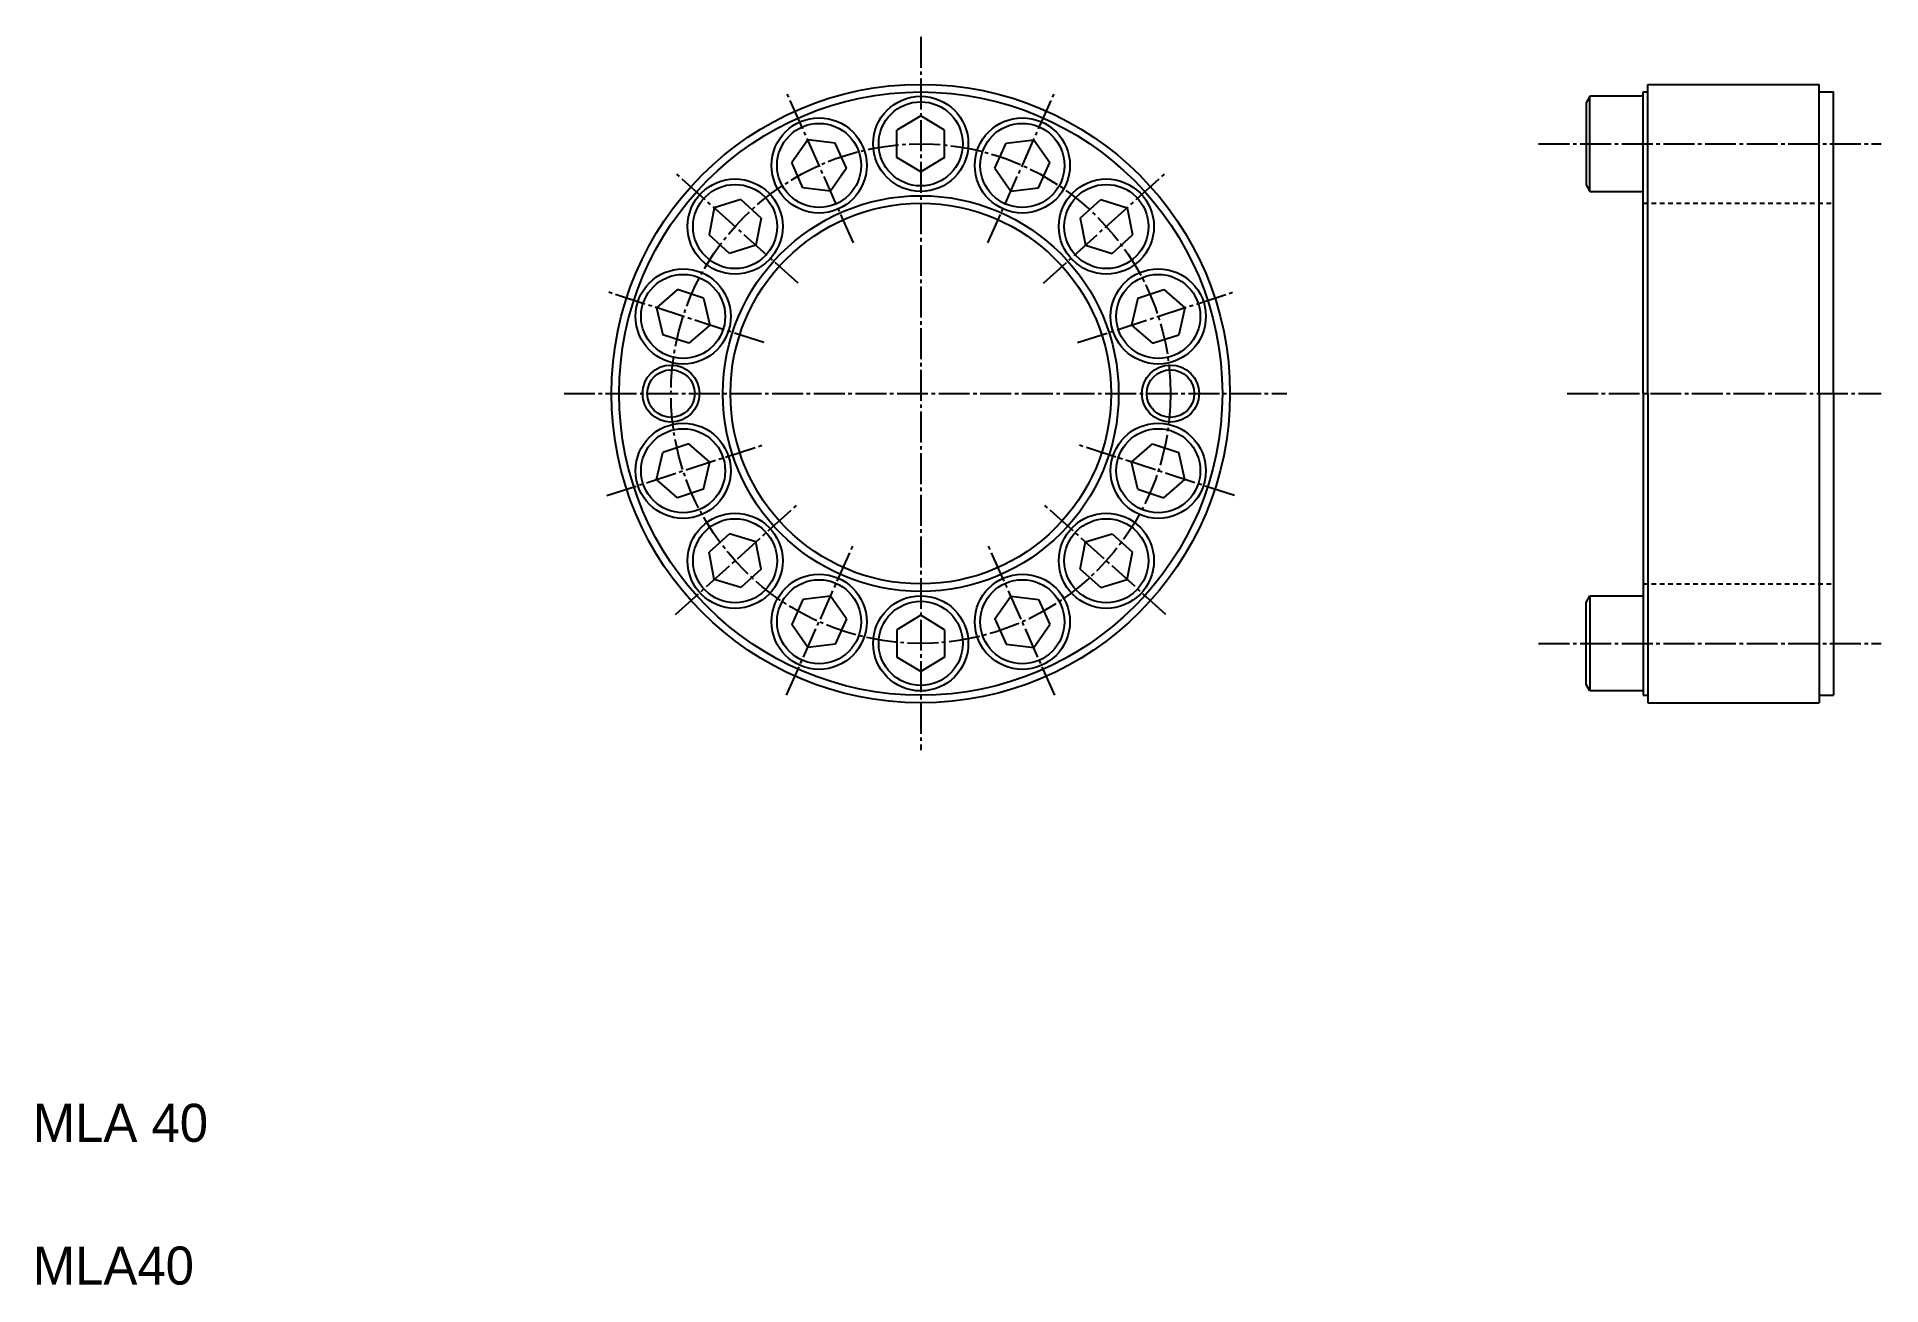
# Model space of a CAD drawing. Extents: x 10 to 204, y 10 to 141.
import ezdxf

# ---------------------------------------------------------------- set-up
doc = ezdxf.new("R2010")
doc.units = 0
doc.header["$LTSCALE"] = 0.25
doc.linetypes.add('CENTER', pattern=[17.5, 13, -1.5, 1.5, -1.5])
doc.linetypes.add('DASHED', pattern=[3.5, 2, -1.5])
doc.layers.get('0').update_dxf_attribs({"linetype": 'CONTINUOUS'})
doc.layers.add('CENTER', color=1, linetype='CENTER')

msp = doc.modelspace()

# ---------------------------------------------------------------- linework, layer by layer
for p, q in [((179.76, 103.64), (179.76, 136.14)), ((179.76, 136.14), (197.76, 136.14)), ((197.76, 103.64), (197.76, 136.14)), ((173.66, 134.89), (173.26, 134.2)), ((173.26, 134.2), (173.26, 125.58)), ((173.66, 124.89), (173.66, 134.89)), ((179.26, 134.89), (173.66, 134.89)), ((179.26, 103.64), (179.26, 135.34)), ((179.26, 135.34), (179.76, 135.34)), ((179.26, 124.89), (179.26, 134.89)), ((197.76, 135.34), (199.26, 135.34)), ((199.26, 103.64), (199.26, 135.34)), ((103.33, 132.84), (100.83, 131.33)), ((105.83, 131.33), (103.33, 132.84)), ((91.45, 130.31), (89.78, 127.92)), ((94.35, 129.95), (91.45, 130.31)), ((95.52, 127.32), (94.35, 129.95)), ((100.83, 128.44), (100.83, 131.33)), ((105.83, 128.44), (105.83, 131.33)), ((111.13, 127.32), (112.31, 129.95)), ((112.31, 129.95), (115.2, 130.31)), ((115.2, 130.31), (116.88, 127.92)), ((103.33, 126.94), (100.83, 128.44)), ((105.83, 128.44), (103.33, 126.94)), ((90.95, 125.28), (89.78, 127.92)), ((95.52, 127.32), (93.85, 124.92)), ((111.13, 127.32), (112.81, 124.92)), ((115.7, 125.28), (116.88, 127.92)), ((93.85, 124.92), (90.95, 125.28)), ((112.81, 124.92), (115.7, 125.28)), ((173.26, 125.58), (173.66, 124.89)), ((173.66, 124.89), (179.26, 124.89)), ((175.06, 124.89), (175.06, 124.89)), ((176.46, 124.89), (176.46, 124.89)), ((81.63, 123.18), (81.08, 120.31)), ((84.42, 124.03), (81.63, 123.18)), ((86.57, 122.09), (84.42, 124.03)), ((120.09, 122.09), (122.24, 124.03)), ((122.24, 124.03), (125.03, 123.18)), ((125.03, 123.18), (125.58, 120.31)), ((83.22, 118.38), (81.08, 120.31)), ((86.57, 122.09), (86.01, 119.23)), ((120.09, 122.09), (120.64, 119.23)), ((123.44, 118.38), (125.58, 120.31)), ((86.01, 119.23), (83.22, 118.38)), ((120.64, 119.23), (123.44, 118.38)), ((77.76, 114.57), (75.56, 112.66)), ((80.51, 113.68), (77.76, 114.57)), ((126.15, 113.68), (128.89, 114.57)), ((128.89, 114.57), (131.1, 112.66)), ((75.56, 112.66), (76.22, 109.82)), ((80.51, 113.68), (81.17, 110.84)), ((126.15, 113.68), (125.49, 110.84)), ((131.1, 112.66), (130.44, 109.82)), ((81.17, 110.84), (78.96, 108.93)), ((125.49, 110.84), (127.69, 108.93)), ((78.96, 108.93), (76.22, 109.82)), ((127.69, 108.93), (130.44, 109.82)), ((179.26, 103.64), (179.26, 71.94)), ((179.76, 103.64), (179.76, 71.14)), ((197.76, 103.64), (197.76, 71.14)), ((199.26, 103.64), (199.26, 71.94)), ((75.56, 94.61), (76.22, 97.46)), ((78.96, 98.35), (76.22, 97.46)), ((81.17, 96.44), (78.96, 98.35)), ((125.49, 96.44), (127.69, 98.35)), ((127.69, 98.35), (130.44, 97.46)), ((131.1, 94.61), (130.44, 97.46)), ((80.51, 93.59), (81.17, 96.44)), ((126.15, 93.59), (125.49, 96.44)), ((77.76, 92.7), (75.56, 94.61)), ((80.51, 93.59), (77.76, 92.7)), ((126.15, 93.59), (128.89, 92.7)), ((128.89, 92.7), (131.1, 94.61)), ((83.22, 88.9), (81.08, 86.97)), ((86.01, 88.05), (83.22, 88.9)), ((86.57, 85.18), (86.01, 88.05)), ((120.09, 85.18), (120.64, 88.05)), ((120.64, 88.05), (123.44, 88.9)), ((123.44, 88.9), (125.58, 86.97)), ((81.63, 84.1), (81.08, 86.97)), ((125.03, 84.1), (125.58, 86.97)), ((84.42, 83.25), (81.63, 84.1)), ((86.57, 85.18), (84.42, 83.25)), ((120.09, 85.18), (122.24, 83.25)), ((122.24, 83.25), (125.03, 84.1)), ((90.95, 81.99), (89.78, 79.36)), ((93.85, 82.35), (90.95, 81.99)), ((95.52, 79.96), (93.85, 82.35)), ((111.13, 79.96), (112.81, 82.35)), ((112.81, 82.35), (115.7, 81.99)), ((115.7, 81.99), (116.88, 79.36)), ((173.26, 81.7), (173.66, 82.39)), ((173.26, 73.08), (173.26, 81.7)), ((173.66, 82.39), (173.66, 72.39)), ((173.66, 82.39), (179.26, 82.39)), ((179.26, 82.39), (179.26, 72.39)), ((95.52, 79.96), (94.35, 77.32)), ((103.33, 80.34), (100.83, 78.83)), ((105.83, 78.83), (103.33, 80.34)), ((111.13, 79.96), (112.31, 77.32)), ((91.45, 76.96), (89.78, 79.36)), ((100.83, 78.83), (100.83, 75.94)), ((105.83, 78.83), (105.83, 75.94)), ((115.2, 76.96), (116.88, 79.36)), ((94.35, 77.32), (91.45, 76.96)), ((103.33, 74.44), (100.83, 75.94)), ((105.83, 75.94), (103.33, 74.44)), ((112.31, 77.32), (115.2, 76.96)), ((173.66, 72.39), (173.26, 73.08)), ((179.26, 72.39), (173.66, 72.39)), ((179.26, 71.94), (179.76, 71.94)), ((197.76, 71.94), (199.26, 71.94)), ((179.76, 71.14), (197.76, 71.14))]:
    msp.add_line(p, q)
at = {"color": 3, "linetype": 'DASHED'}
for p, q in [((179.26, 123.64), (199.26, 123.64)), ((179.26, 83.64), (199.26, 83.64))]:
    msp.add_line(p, q, dxfattribs=at)
for centre, radius in [((103.33, 103.64), 32.5), ((103.33, 103.64), 31.7), ((103.33, 129.89), 5), ((103.33, 129.89), 4.42), ((92.65, 127.62), 5), ((92.65, 127.62), 4.42), ((114.01, 127.62), 5), ((114.01, 127.62), 4.42), ((83.82, 121.2), 5), ((122.84, 121.2), 5), ((83.82, 121.2), 4.42), ((103.33, 103.64), 20.8), ((122.84, 121.2), 4.42), ((103.33, 103.64), 20), ((78.36, 111.75), 5), ((128.29, 111.75), 5), ((78.36, 111.75), 4.42), ((128.29, 111.75), 4.42), ((77.08, 103.64), 2.5), ((129.58, 103.64), 2.5), ((78.36, 95.53), 5), ((78.36, 95.53), 4.42), ((128.29, 95.53), 5), ((128.29, 95.53), 4.42), ((83.82, 86.07), 5), ((83.82, 86.07), 4.42), ((122.84, 86.07), 5), ((122.84, 86.07), 4.42), ((92.65, 79.66), 5), ((92.65, 79.66), 4.42), ((114.01, 79.66), 5), ((114.01, 79.66), 4.42), ((103.33, 77.39), 5), ((103.33, 77.39), 4.42)]:
    msp.add_circle(centre, radius)
at = {"color": 3}
for centre in [(77.08, 103.64), (129.58, 103.64)]:
    msp.add_circle(centre, 3, dxfattribs=at)
at = {"layer": 'CENTER', "color": 1, "linetype": 'CENTER'}
for p, q in [((103.33, 141.13), (103.33, 66.15)), ((168.26, 129.89), (204.26, 129.89)), ((65.84, 103.64), (141.82, 103.64)), ((171.26, 103.64), (204.26, 103.64)), ((168.26, 77.39), (204.26, 77.39))]:
    msp.add_line(p, q, dxfattribs=at)
at = {"layer": 'CENTER'}
for p, q in [((96.27, 119.48), (89.22, 135.32)), ((110.38, 119.48), (117.43, 135.32)), ((90.44, 115.24), (77.55, 126.84)), ((116.22, 115.24), (129.1, 126.84)), ((86.83, 109), (70.34, 114.36)), ((119.82, 109), (136.31, 114.36)), ((70.34, 92.92), (86.83, 98.28)), ((136.31, 92.92), (119.82, 98.28)), ((77.55, 80.43), (90.44, 92.03)), ((129.1, 80.43), (116.22, 92.03)), ((89.22, 71.95), (96.27, 87.79)), ((117.43, 71.95), (110.38, 87.79))]:
    msp.add_line(p, q, dxfattribs=at)
at = {"layer": 'CENTER', "color": 1, "linetype": 'CENTER'}
msp.add_circle((103.33, 103.64), 26.25, dxfattribs=at)

# ---------------------------------------------------------------- texts
for s, p in [('MLA 40', (10, 25)), ('MLA40', (10, 10))]:
    msp.add_text(s, height=4).set_placement(p)

doc.saveas('drawing.dxf')
